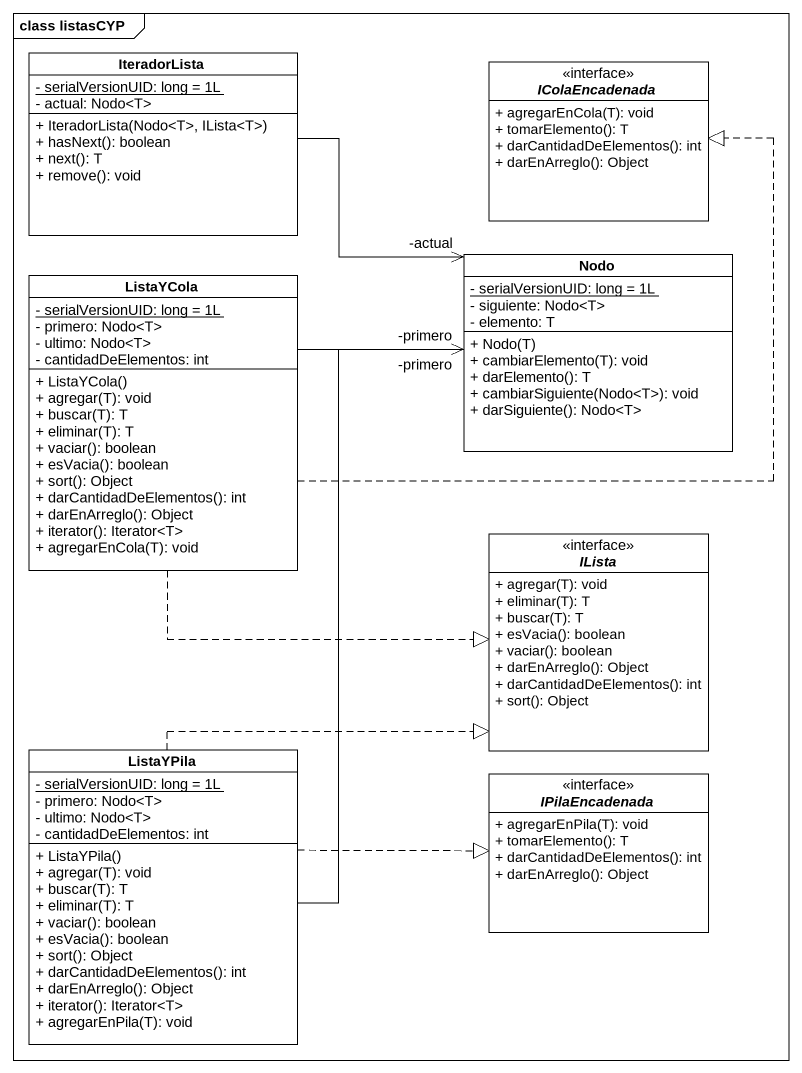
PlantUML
@startuml
mainframe class listasCYP
hide circle
hide empty members
skinparam classAttributeIconSize 0
class IteradorLista {
  {static} - serialVersionUID: long = 1L
  - actual: Nodo<T>
  + IteradorLista(Nodo<T>, ILista<T>)
  + hasNext(): boolean
  + next(): T
  + remove(): void
}
interface IColaEncadenada <<interface>> {
  + agregarEnCola(T): void
  + tomarElemento(): T
  + darCantidadDeElementos(): int
  + darEnArreglo(): Object
}
class Nodo {
  {static} - serialVersionUID: long = 1L
  - siguiente: Nodo<T>
  - elemento: T
  + Nodo(T)
  + cambiarElemento(T): void
  + darElemento(): T
  + cambiarSiguiente(Nodo<T>): void
  + darSiguiente(): Nodo<T>
}
class ListaYCola {
  {static} - serialVersionUID: long = 1L
  - primero: Nodo<T>
  - ultimo: Nodo<T>
  - cantidadDeElementos: int
  + ListaYCola()
  + agregar(T): void
  + buscar(T): T
  + eliminar(T): T
  + vaciar(): boolean
  + esVacia(): boolean
  + sort(): Object
  + darCantidadDeElementos(): int
  + darEnArreglo(): Object
  + iterator(): Iterator<T>
  + agregarEnCola(T): void
}
interface ILista <<interface>> {
  + agregar(T): void
  + eliminar(T): T
  + buscar(T): T
  + esVacia(): boolean
  + vaciar(): boolean
  + darEnArreglo(): Object
  + darCantidadDeElementos(): int
  + sort(): Object
}
class ListaYPila {
  {static} - serialVersionUID: long = 1L
  - primero: Nodo<T>
  - ultimo: Nodo<T>
  - cantidadDeElementos: int
  + ListaYPila()
  + agregar(T): void
  + buscar(T): T
  + eliminar(T): T
  + vaciar(): boolean
  + esVacia(): boolean
  + sort(): Object
  + darCantidadDeElementos(): int
  + darEnArreglo(): Object
  + iterator(): Iterator<T>
  + agregarEnPila(T): void
}
interface IPilaEncadenada <<interface>> {
  + agregarEnPila(T): void
  + tomarElemento(): T
  + darCantidadDeElementos(): int
  + darEnArreglo(): Object
}
IteradorLista -right-> "-actual" Nodo
ListaYCola .up.|> IColaEncadenada
ListaYCola -right-> "-primero" Nodo
ListaYCola .right.|> ILista
ListaYPila -up-> "-primero" Nodo
ListaYPila .right.|> ILista
ListaYPila .right.|> IPilaEncadenada
@enduml
